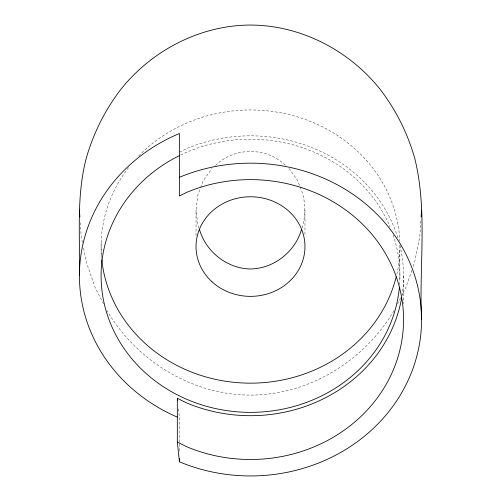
<?xml version="1.0" encoding="UTF-8"?>
<svg xmlns="http://www.w3.org/2000/svg" width="501" height="501" viewBox="0 0 501 501"><rect width="100%" height="100%" fill="white"/><g stroke="black" fill="none" stroke-linecap="round" stroke-linejoin="round"><path stroke-width="0.38" stroke-dasharray="2.5 1.88" d="M420.859 220.91L419.832 236.397L414.646 262.192L412.893 267.29M196.029 235.695L196.029 210.069L197.882 194.82L200.331 188.426M300.124 187.005C305.798 199.811 306.092 214.885 302.028 228.155M411.885 270.196L406.117 286.929L401.99 295.108M200.6 187.718L203.325 180.61L211.979 168.411M397.512 303.963L401.645 295.784M393.974 310.739C364.384 360.707 309.111 395.107 250.5 395.089C191.889 395.107 136.616 360.707 107.026 310.739M215.543 165.455C234.005 146.862 266.995 146.862 285.457 165.455M179.433 152.21L186.911 148.478A153.068 139.929 0 0 1 397.832 237.812M289.021 168.411L297.675 180.61L299.855 186.297M103.488 303.963L94.883 286.929L86.354 262.192L83.304 247.018M198.972 228.155L197.882 225.318L196.029 210.069M82.383 242.471L81.168 236.397L80.141 220.91M178.462 408.904L179.433 418.022L179.433 452.434M403.568 275.763L403.568 303.919M399.867 250.243L399.867 279.439M304.971 210.069L304.971 235.695M101.133 242.885L101.133 259.023M399.886 245.265A153.068 139.929 0 0 1 402.009 295.678M393.091 234.944A149.423 136.598 0 0 1 399.598 284.787M180.692 154.991A149.423 136.598 0 0 1 390.072 226.997M399.917 245.653A149.423 136.598 0 0 1 396.585 275.274M101.427 255.886A149.423 136.598 0 0 1 128.826 167.278M138.664 155.98A149.423 136.598 0 0 1 300.669 117.898A149.423 136.598 0 0 1 399.798 241.062"/><path stroke-width="0.75" d="M79.421 275.763C80.241 236.478 76.096 196.386 86.354 157.94C93.543 132.947 105.254 109.469 121.211 88.909C152.367 50.1 200.438 25.188 250.5 25.05C300.562 25.188 348.633 50.1 379.789 88.909C395.746 109.469 407.457 132.947 414.646 157.94C427.848 210.764 418.905 265.824 421.579 319.557A171.079 156.393 0 0 1 179.433 461.816L177.329 442.057L177.329 398.264L186.911 403.048A153.068 139.929 0 0 0 401.764 297.193M421.116 217.039L421.579 210.069M301.483 229.577C295.083 251.84 273.778 268.624 250.5 268.981C227.222 268.624 205.917 251.84 199.517 229.577M177.329 442.057L186.911 446.842A153.068 139.929 0 0 0 403.568 319.557A153.068 139.929 0 0 0 186.911 192.271L179.433 196.01L179.433 133.504A171.079 156.393 0 0 0 79.427 274.686A171.079 156.393 0 0 0 177.291 417.114M177.329 398.264L177.573 400.543M79.421 210.069L79.884 217.039M179.433 458.691L179.433 461.816M179.433 177.298A171.079 156.393 0 0 1 421.579 319.557M399.41 287.079A149.423 136.598 0 0 1 168.799 390.129A149.423 136.598 0 0 1 179.302 155.673M396.222 276.765A149.423 136.598 0 0 1 241.044 382.889A149.423 136.598 0 0 1 101.772 259.693M211.979 281.775A54.471 49.799 0 0 0 303.118 259.455A54.471 49.799 0 0 0 236.403 198.465A54.471 49.799 0 0 0 211.979 281.775"/></g></svg>
